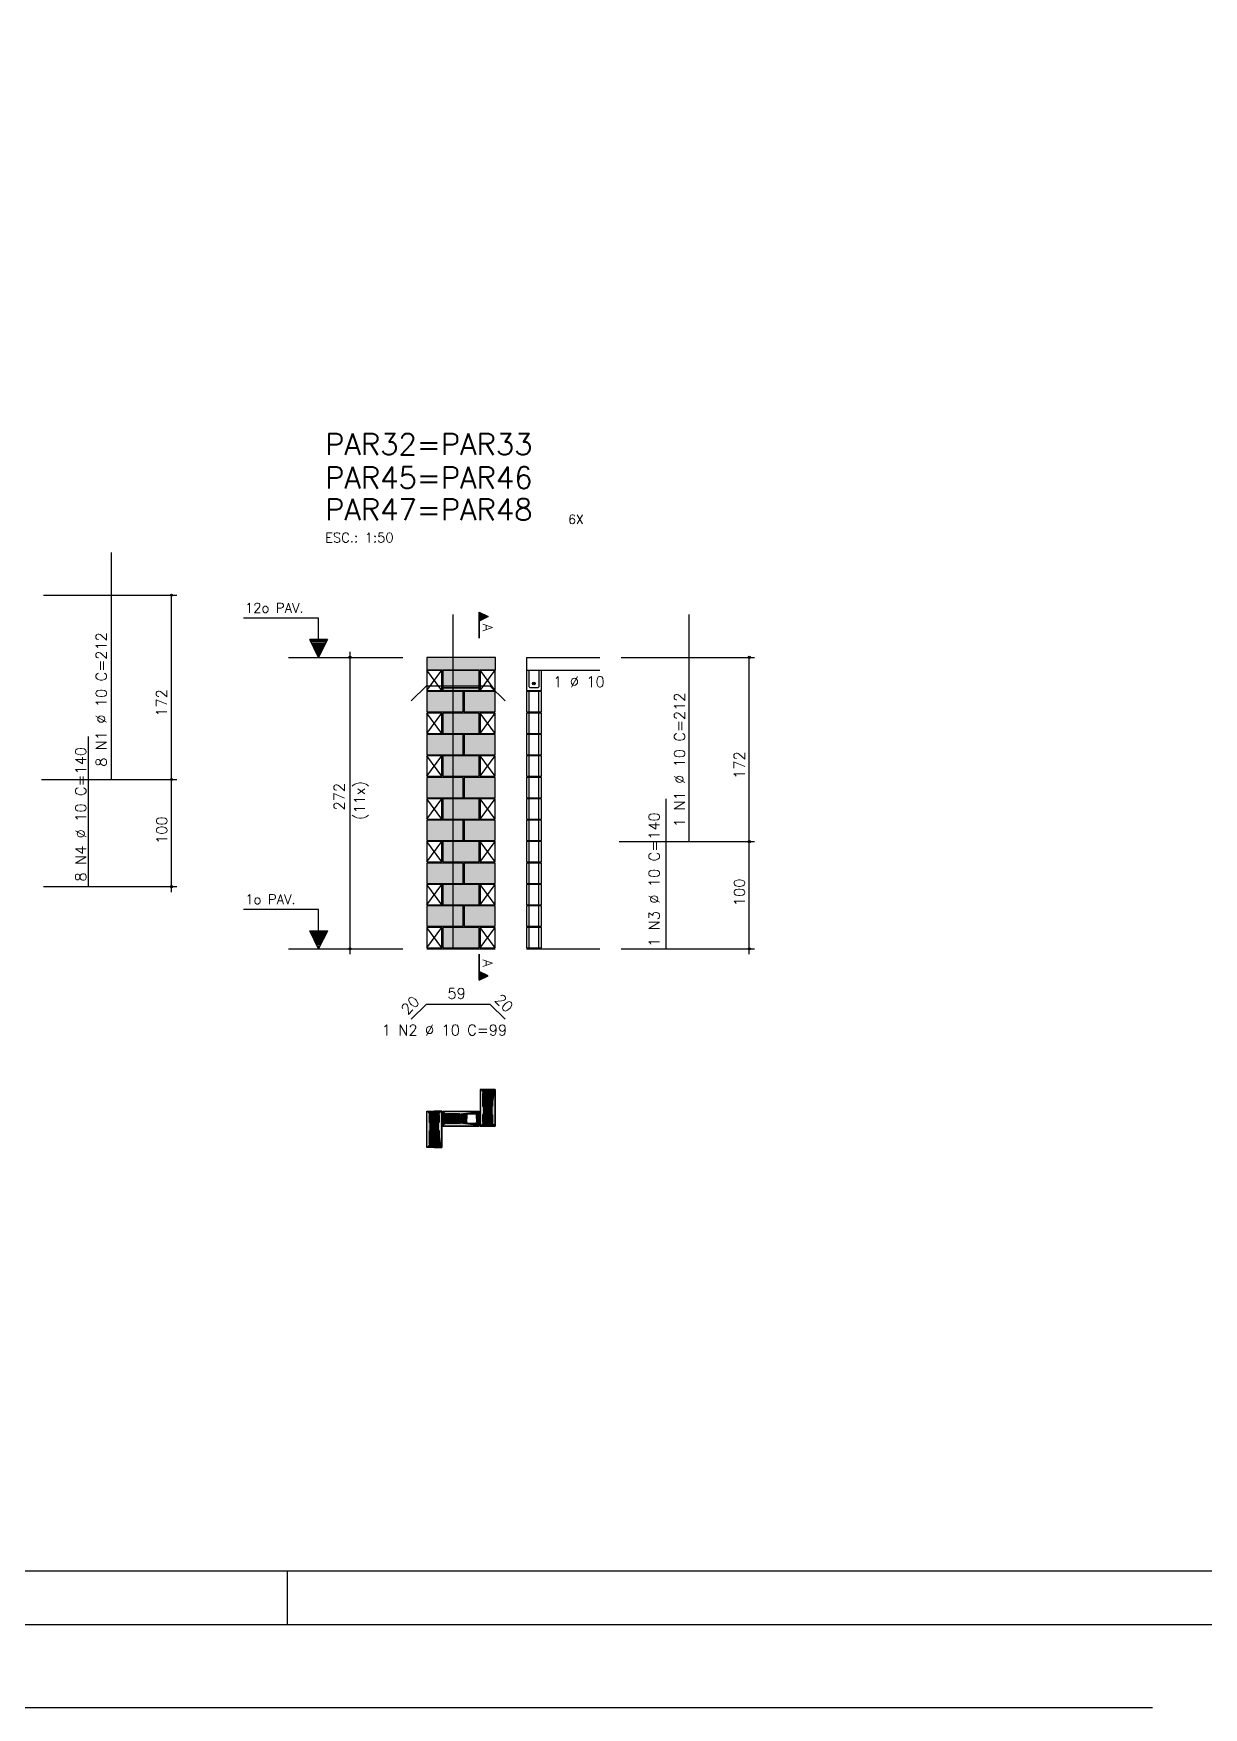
# Model space of a CAD drawing. Extents: x -2 to 121, y -2 to 61.
# Drawn here: x 77.16 to 99, y -1.55 to 29.7 of the extents above; entities that cross this region are included whole.
import ezdxf

# ---------------------------------------------------------------- set-up
doc = ezdxf.new("R2010")
doc.units = 0
doc.header["$MEASUREMENT"] = 0
doc.linetypes.add('HIDDEN', pattern=[0.375, 0.25, -0.125])
doc.layers.get('Defpoints').update_dxf_attribs({"linetype": 'CONTINUOUS'})
for name, color, linetype in [('ARQ_FOLHA', 7, 'CONTINUOUS'), ('PENA_01', 1, 'CONTINUOUS'), ('PENA_02', 2, 'CONTINUOUS'), ('PENA_03', 3, 'CONTINUOUS'), ('PENA_05', 5, 'CONTINUOUS'), ('PENA_06', 6, 'CONTINUOUS'), ('PENA_09', 254, 'CONTINUOUS'), ('PENA_11', 252, 'CONTINUOUS'), ('PENA_21', 100, 'CONTINUOUS'), ('PENA_27', 21, 'CONTINUOUS')]:
    doc.layers.add(name, color=color, linetype=linetype)
doc.styles.get("Standard").update_dxf_attribs({"font": 'ROMANS.SHX'})

msp = doc.modelspace()

# ---------------------------------------------------------------- linework, layer by layer
at = {"layer": 'ARQ_FOLHA', "color": 1}
msp.add_line((81.9, -0.002497), (81.9, 0.997503), dxfattribs=at)
for points in [[(0, -0.002497), (118.9, -0.002497), (118.9, 59.397503), (0, 59.397503)], [(2.5, 0.997503), (117.9, 0.997503), (117.9, 58.397503), (2.5, 58.397503)]]:
    msp.add_lwpolyline(points, close=True, dxfattribs=at)
at = {"layer": 'Defpoints', "color": 8, "linetype": 'HIDDEN', "ltscale": 100}
msp.add_lwpolyline([(-1.95, 60.947503), (-1.95, -1.552497), (120.85, -1.552497), (120.85, 60.947503)], close=True, dxfattribs=at)
at = {"layer": 'PENA_01', "linetype": 'Continuous'}
for p, q in [((81.92123, 18.051525), (84.052094, 18.051525)), ((84.799586, 17.481525), (85.479586, 17.481525)), ((81.92123, 12.611525), (84.052094, 12.611525))]:
    msp.add_line(p, q, dxfattribs=at)
for points in [[(85.729586, 9.672544), (85.729586, 9.912544), (85.709586, 9.932544), (85.569586, 9.932544), (85.549586, 9.912544), (85.549586, 9.672544), (85.569586, 9.652544), (85.709586, 9.652544), (85.729586, 9.672544)], [(84.729586, 9.512544), (84.729586, 9.372544), (84.709586, 9.352544), (84.569586, 9.352544), (84.549586, 9.372544), (84.549586, 9.512544), (84.569586, 9.532544), (84.709586, 9.532544), (84.729586, 9.512544)], [(85.109586, 9.352544), (84.869586, 9.352544), (84.849586, 9.372544), (84.849586, 9.512544), (84.869586, 9.532544), (85.109586, 9.532544), (85.129586, 9.512544), (85.129586, 9.372544), (85.109586, 9.352544)], [(85.409586, 9.352544), (85.269586, 9.352544), (85.249586, 9.372544), (85.249586, 9.512544), (85.269586, 9.532544), (85.409586, 9.532544), (85.429586, 9.512544), (85.429586, 9.372544), (85.409586, 9.352544)], [(85.729586, 9.372544), (85.729586, 9.512544), (85.709586, 9.532544), (85.569586, 9.532544), (85.549586, 9.512544), (85.549586, 9.372544), (85.569586, 9.352544), (85.709586, 9.352544), (85.729586, 9.372544)], [(84.729586, 9.212544), (84.729586, 8.972544), (84.709586, 8.952544), (84.569586, 8.952544), (84.549586, 8.972544), (84.549586, 9.212544), (84.569586, 9.232544), (84.709586, 9.232544), (84.729586, 9.212544)]]:
    msp.add_lwpolyline(points, dxfattribs=at)
at = {"layer": 'PENA_02', "linetype": 'Continuous'}
for p, q in [((84.779586, 17.811525), (84.499586, 17.811525)), ((84.499586, 17.811525), (84.499586, 17.431525)), ((84.779586, 17.431525), (84.779586, 17.811525)), ((85.779586, 17.811525), (85.499586, 17.811525)), ((85.499586, 17.811525), (85.499586, 17.431525)), ((85.779586, 17.431525), (85.779586, 17.811525)), ((84.499586, 17.431525), (84.779586, 17.431525)), ((85.499586, 17.431525), (85.779586, 17.431525)), ((84.779586, 17.011525), (84.499586, 17.011525)), ((84.499586, 17.011525), (84.499586, 16.631525)), ((84.779586, 16.631525), (84.779586, 17.011525)), ((85.779586, 17.011525), (85.499586, 17.011525)), ((85.499586, 17.011525), (85.499586, 16.631525)), ((85.779586, 16.631525), (85.779586, 17.011525)), ((84.499586, 16.631525), (84.779586, 16.631525)), ((85.499586, 16.631525), (85.779586, 16.631525)), ((84.779586, 16.211525), (84.499586, 16.211525)), ((84.499586, 16.211525), (84.499586, 15.831525)), ((84.779586, 15.831525), (84.779586, 16.211525)), ((85.779586, 16.211525), (85.499586, 16.211525)), ((85.499586, 16.211525), (85.499586, 15.831525)), ((85.779586, 15.831525), (85.779586, 16.211525)), ((84.499586, 15.831525), (84.779586, 15.831525)), ((85.499586, 15.831525), (85.779586, 15.831525)), ((84.779586, 15.411525), (84.499586, 15.411525)), ((84.499586, 15.411525), (84.499586, 15.031525)), ((84.779586, 15.031525), (84.779586, 15.411525)), ((85.779586, 15.411525), (85.499586, 15.411525)), ((85.499586, 15.411525), (85.499586, 15.031525)), ((85.779586, 15.031525), (85.779586, 15.411525)), ((84.499586, 15.031525), (84.779586, 15.031525)), ((85.499586, 15.031525), (85.779586, 15.031525)), ((84.779586, 14.611525), (84.499586, 14.611525)), ((84.499586, 14.611525), (84.499586, 14.231525)), ((84.779586, 14.231525), (84.779586, 14.611525)), ((85.779586, 14.611525), (85.499586, 14.611525)), ((85.499586, 14.611525), (85.499586, 14.231525)), ((85.779586, 14.231525), (85.779586, 14.611525)), ((84.499586, 14.231525), (84.779586, 14.231525)), ((85.499586, 14.231525), (85.779586, 14.231525)), ((84.779586, 13.811525), (84.499586, 13.811525)), ((84.499586, 13.811525), (84.499586, 13.431525)), ((84.779586, 13.431525), (84.779586, 13.811525)), ((85.779586, 13.811525), (85.499586, 13.811525)), ((85.499586, 13.811525), (85.499586, 13.431525)), ((85.779586, 13.431525), (85.779586, 13.811525)), ((84.499586, 13.431525), (84.779586, 13.431525)), ((85.499586, 13.431525), (85.779586, 13.431525)), ((84.779586, 13.011525), (84.499586, 13.011525)), ((84.499586, 13.011525), (84.499586, 12.631525)), ((84.779586, 12.631525), (84.779586, 13.011525)), ((85.779586, 13.011525), (85.499586, 13.011525)), ((85.499586, 13.011525), (85.499586, 12.631525)), ((85.779586, 12.631525), (85.779586, 13.011525)), ((84.499586, 12.631525), (84.779586, 12.631525)), ((84.499586, 12.611525), (85.779586, 12.611525)), ((85.499586, 12.631525), (85.779586, 12.631525))]:
    msp.add_line(p, q, dxfattribs=at)
for points in [[(84.499586, 17.811525), (85.781461, 17.811525), (85.781461, 18.051525), (84.499586, 18.051525), (84.499586, 17.811525)], [(84.799586, 17.431525), (85.479586, 17.431525), (85.479586, 17.811525), (84.799586, 17.811525), (84.799586, 17.431525)], [(84.499586, 17.031525), (85.179586, 17.031525), (85.179586, 17.411525), (84.499586, 17.411525), (84.499586, 17.031525)], [(85.199586, 17.031525), (85.779586, 17.031525), (85.779586, 17.411525), (85.199586, 17.411525), (85.199586, 17.031525)], [(84.799586, 16.631525), (85.479586, 16.631525), (85.479586, 17.011525), (84.799586, 17.011525), (84.799586, 16.631525)], [(84.499586, 16.231525), (85.179586, 16.231525), (85.179586, 16.611525), (84.499586, 16.611525), (84.499586, 16.231525)], [(85.199586, 16.231525), (85.779586, 16.231525), (85.779586, 16.611525), (85.199586, 16.611525), (85.199586, 16.231525)], [(84.799586, 15.831525), (85.479586, 15.831525), (85.479586, 16.211525), (84.799586, 16.211525), (84.799586, 15.831525)], [(84.499586, 15.431525), (85.179586, 15.431525), (85.179586, 15.811525), (84.499586, 15.811525), (84.499586, 15.431525)], [(85.199586, 15.431525), (85.779586, 15.431525), (85.779586, 15.811525), (85.199586, 15.811525), (85.199586, 15.431525)], [(84.799586, 15.031525), (85.479586, 15.031525), (85.479586, 15.411525), (84.799586, 15.411525), (84.799586, 15.031525)], [(84.499586, 14.631525), (85.179586, 14.631525), (85.179586, 15.011525), (84.499586, 15.011525), (84.499586, 14.631525)], [(85.199586, 14.631525), (85.779586, 14.631525), (85.779586, 15.011525), (85.199586, 15.011525), (85.199586, 14.631525)], [(84.799586, 14.231525), (85.479586, 14.231525), (85.479586, 14.611525), (84.799586, 14.611525), (84.799586, 14.231525)], [(84.499586, 13.831525), (85.179586, 13.831525), (85.179586, 14.211525), (84.499586, 14.211525), (84.499586, 13.831525)], [(85.199586, 13.831525), (85.779586, 13.831525), (85.779586, 14.211525), (85.199586, 14.211525), (85.199586, 13.831525)], [(84.799586, 13.431525), (85.479586, 13.431525), (85.479586, 13.811525), (84.799586, 13.811525), (84.799586, 13.431525)], [(84.499586, 13.031525), (85.179586, 13.031525), (85.179586, 13.411525), (84.499586, 13.411525), (84.499586, 13.031525)], [(85.199586, 13.031525), (85.779586, 13.031525), (85.779586, 13.411525), (85.199586, 13.411525), (85.199586, 13.031525)], [(84.799586, 12.631525), (85.479586, 12.631525), (85.479586, 13.011525), (84.799586, 13.011525), (84.799586, 12.631525)], [(85.779586, 9.302544), (85.779586, 9.982544), (85.499586, 9.982544), (85.499586, 9.302544), (85.779586, 9.302544)], [(84.779586, 9.582544), (84.779586, 8.902544), (84.499586, 8.902544), (84.499586, 9.582544), (84.779586, 9.582544)], [(85.479586, 9.302544), (84.799586, 9.302544), (84.799586, 9.582544), (85.479586, 9.582544), (85.479586, 9.302544)]]:
    msp.add_lwpolyline(points, dxfattribs=at)
for centre, radius in [((79.735011, 19.211325), 0.02), ((79.735011, 19.211325), 0.01), ((83.067376, 18.051525), 0.02), ((83.067376, 18.051525), 0.01), ((90.521456, 18.051525), 0.02), ((90.521456, 18.051525), 0.01), ((79.735011, 15.771325), 0.02), ((79.735011, 15.771325), 0.01), ((90.521456, 14.611525), 0.02), ((90.521456, 14.611525), 0.01), ((79.735011, 13.771325), 0.02), ((79.735011, 13.771325), 0.01), ((83.067376, 12.611525), 0.02), ((83.067376, 12.611525), 0.01), ((90.521456, 12.611525), 0.02), ((90.521456, 12.611525), 0.01)]:
    msp.add_circle(centre, radius, dxfattribs=at)
at = {"layer": 'PENA_03', "linetype": 'Continuous'}
for p, q in [((77.345695, 19.211325), (79.835011, 19.211325)), ((79.735011, 13.670793), (79.735011, 19.211325)), ((82.480229, 18.783391), (81.080229, 18.783391)), ((82.480229, 18.383391), (82.480229, 18.783391)), ((82.481629, 18.383391), (82.481629, 18.784791)), ((85.479586, 18.407882), (85.479586, 18.894264)), ((85.479586, 18.894264), (85.645519, 18.811298)), ((85.480281, 18.893136), (85.643958, 18.811298)), ((85.645519, 18.811298), (85.480281, 18.728679)), ((85.480282, 18.893136), (85.480282, 18.729459)), ((85.643958, 18.811298), (85.480282, 18.729459)), ((85.49235, 18.887882), (85.49235, 18.734713)), ((85.505114, 18.8815), (85.505114, 18.741095)), ((85.517878, 18.875118), (85.517878, 18.747477)), ((85.530642, 18.868736), (85.530642, 18.753859)), ((85.543406, 18.862354), (85.543406, 18.760241)), ((85.55617, 18.855972), (85.55617, 18.766623)), ((85.568934, 18.84959), (85.568934, 18.773005)), ((85.581698, 18.843208), (85.581698, 18.779387)), ((85.594462, 18.836826), (85.594462, 18.785769)), ((85.607226, 18.830444), (85.607226, 18.792151)), ((85.619991, 18.824062), (85.619991, 18.798533)), ((85.632755, 18.81768), (85.632755, 18.804916)), ((85.480282, 18.728679), (85.480282, 18.407882)), ((82.480929, 18.051525), (82.314996, 18.383391)), ((82.314996, 18.383391), (82.480229, 18.383391)), ((82.480929, 18.054647), (82.317252, 18.381999)), ((82.644605, 18.381999), (82.317252, 18.381999)), ((82.634098, 18.357863), (82.327759, 18.357863)), ((82.621334, 18.332335), (82.340524, 18.332335)), ((82.60857, 18.306807), (82.353288, 18.306807)), ((82.595805, 18.281279), (82.366052, 18.281279)), ((82.583041, 18.25575), (82.378816, 18.25575)), ((82.570277, 18.230222), (82.39158, 18.230222)), ((82.557513, 18.204694), (82.404344, 18.204694)), ((82.544749, 18.179166), (82.417108, 18.179166)), ((82.531985, 18.153638), (82.429872, 18.153638)), ((82.519221, 18.12811), (82.442636, 18.12811)), ((82.646862, 18.383391), (82.480929, 18.051525)), ((82.644605, 18.382), (82.480929, 18.054647)), ((82.481629, 18.383391), (82.646862, 18.383391)), ((83.067376, 12.510993), (83.067376, 18.151525)), ((82.506457, 18.102581), (82.4554, 18.102581)), ((82.493693, 18.077053), (82.468165, 18.077053)), ((86.361461, 18.051525), (86.361461, 17.431525)), ((86.361461, 18.051525), (87.73214, 18.051525)), ((88.13214, 18.051525), (90.621456, 18.051525)), ((90.521456, 12.510993), (90.521456, 18.051525)), ((84.499586, 17.431525), (84.779586, 17.811525)), ((84.779586, 17.431525), (84.499586, 17.811525)), ((85.499586, 17.431525), (85.779586, 17.811525)), ((85.779586, 17.431525), (85.499586, 17.811525)), ((86.361461, 17.811525), (87.73214, 17.811525)), ((86.411461, 17.031525), (86.411461, 17.411525)), ((86.591461, 17.031525), (86.591461, 17.411525)), ((84.499586, 16.631525), (84.779586, 17.011525)), ((84.779586, 16.631525), (84.499586, 17.011525)), ((85.499586, 16.631525), (85.779586, 17.011525)), ((85.779586, 16.631525), (85.499586, 17.011525)), ((86.411461, 16.631525), (86.411461, 17.011525)), ((86.591461, 16.631525), (86.591461, 17.011525)), ((86.411461, 16.231525), (86.411461, 16.611525)), ((86.591461, 16.231525), (86.591461, 16.611525)), ((84.499586, 15.831525), (84.779586, 16.211525)), ((84.779586, 15.831525), (84.499586, 16.211525)), ((85.499586, 15.831525), (85.779586, 16.211525)), ((85.779586, 15.831525), (85.499586, 16.211525)), ((86.411461, 15.831525), (86.411461, 16.211525)), ((86.591461, 15.831525), (86.591461, 16.211525)), ((77.303763, 15.771325), (79.835011, 15.771325)), ((86.411461, 15.431525), (86.411461, 15.811525)), ((86.591461, 15.431525), (86.591461, 15.811525)), ((84.499586, 15.031525), (84.779586, 15.411525)), ((84.779586, 15.031525), (84.499586, 15.411525)), ((85.499586, 15.031525), (85.779586, 15.411525)), ((85.779586, 15.031525), (85.499586, 15.411525)), ((86.411461, 15.031525), (86.411461, 15.411525)), ((86.591461, 15.031525), (86.591461, 15.411525)), ((86.411461, 14.631525), (86.411461, 15.011525)), ((86.591461, 14.631525), (86.591461, 15.011525)), ((84.499586, 14.231525), (84.779586, 14.611525)), ((84.779586, 14.231525), (84.499586, 14.611525)), ((85.499586, 14.231525), (85.779586, 14.611525)), ((85.779586, 14.231525), (85.499586, 14.611525)), ((86.411461, 14.231525), (86.411461, 14.611525)), ((86.591461, 14.231525), (86.591461, 14.611525)), ((88.090209, 14.611525), (90.621456, 14.611525)), ((86.411461, 13.831525), (86.411461, 14.211525)), ((86.591461, 13.831525), (86.591461, 14.211525)), ((77.345695, 13.771325), (79.835011, 13.771325)), ((84.499586, 13.431525), (84.779586, 13.811525)), ((84.779586, 13.431525), (84.499586, 13.811525)), ((85.499586, 13.431525), (85.779586, 13.811525)), ((85.779586, 13.431525), (85.499586, 13.811525)), ((86.411461, 13.431525), (86.411461, 13.811525)), ((86.591461, 13.431525), (86.591461, 13.811525)), ((82.480229, 13.343391), (81.080229, 13.343391)), ((82.480229, 12.943391), (82.480229, 13.343391)), ((82.481629, 12.943391), (82.481629, 13.344791)), ((86.411461, 13.031525), (86.411461, 13.411525)), ((86.591461, 13.031525), (86.591461, 13.411525)), ((82.480929, 12.611525), (82.314996, 12.943391)), ((82.314996, 12.943391), (82.480229, 12.943391)), ((82.480929, 12.614647), (82.317252, 12.941999)), ((82.644605, 12.941999), (82.317252, 12.941999)), ((82.634098, 12.917863), (82.327759, 12.917863)), ((82.621334, 12.892335), (82.340524, 12.892335)), ((82.60857, 12.866807), (82.353288, 12.866807)), ((82.595805, 12.841279), (82.366052, 12.841279)), ((82.583041, 12.81575), (82.378816, 12.81575)), ((82.646862, 12.943391), (82.480929, 12.611525)), ((82.644605, 12.942), (82.480929, 12.614647)), ((82.481629, 12.943391), (82.646862, 12.943391)), ((84.499586, 12.631525), (84.779586, 13.011525)), ((84.779586, 12.631525), (84.499586, 13.011525)), ((85.499586, 12.631525), (85.779586, 13.011525)), ((85.779586, 12.631525), (85.499586, 13.011525)), ((86.411461, 12.631525), (86.411461, 13.011525)), ((86.591461, 12.631525), (86.591461, 13.011525)), ((82.570277, 12.790222), (82.39158, 12.790222)), ((82.557513, 12.764694), (82.404344, 12.764694)), ((82.544749, 12.739166), (82.417108, 12.739166)), ((82.531985, 12.713638), (82.429872, 12.713638)), ((82.519221, 12.68811), (82.442636, 12.68811)), ((82.506457, 12.662581), (82.4554, 12.662581)), ((82.493693, 12.637053), (82.468165, 12.637053)), ((85.479586, 12.50949), (85.479586, 12.023108)), ((85.480282, 12.188693), (85.480282, 12.50949)), ((86.361461, 12.611525), (87.73214, 12.611525)), ((88.13214, 12.611525), (90.621456, 12.611525)), ((85.645519, 12.106074), (85.480281, 12.188693)), ((85.480282, 12.024236), (85.480282, 12.187913)), ((85.643958, 12.106074), (85.480282, 12.187913)), ((85.479586, 12.023108), (85.645519, 12.106074)), ((85.480281, 12.024236), (85.643958, 12.106074)), ((85.49235, 12.02949), (85.49235, 12.182659)), ((85.505114, 12.035872), (85.505114, 12.176277)), ((85.517878, 12.042254), (85.517878, 12.169895)), ((85.530642, 12.048636), (85.530642, 12.163513)), ((85.543406, 12.055018), (85.543406, 12.157131)), ((85.55617, 12.0614), (85.55617, 12.150749)), ((85.568934, 12.067782), (85.568934, 12.144367)), ((85.581698, 12.074164), (85.581698, 12.137985)), ((85.594462, 12.080546), (85.594462, 12.131603)), ((85.607226, 12.086928), (85.607226, 12.125221)), ((85.619991, 12.09331), (85.619991, 12.118839)), ((85.632755, 12.099692), (85.632755, 12.112456))]:
    msp.add_line(p, q, dxfattribs=at)
for points in [[(86.361461, 17.431525), (86.641461, 17.431525), (86.641461, 17.811525)], [(86.591461, 17.811525), (86.591461, 17.501525), (86.571461, 17.481525), (86.431461, 17.481525), (86.411461, 17.501525), (86.411461, 17.811525)], [(86.361461, 17.031525), (86.641461, 17.031525), (86.641461, 17.411525), (86.361461, 17.411525), (86.361461, 17.031525)], [(86.361461, 16.631525), (86.641461, 16.631525), (86.641461, 17.011525), (86.361461, 17.011525), (86.361461, 16.631525)], [(86.361461, 16.231525), (86.641461, 16.231525), (86.641461, 16.611525), (86.361461, 16.611525), (86.361461, 16.231525)], [(86.361461, 15.831525), (86.641461, 15.831525), (86.641461, 16.211525), (86.361461, 16.211525), (86.361461, 15.831525)], [(86.361461, 15.431525), (86.641461, 15.431525), (86.641461, 15.811525), (86.361461, 15.811525), (86.361461, 15.431525)], [(86.361461, 15.031525), (86.641461, 15.031525), (86.641461, 15.411525), (86.361461, 15.411525), (86.361461, 15.031525)], [(86.361461, 14.631525), (86.641461, 14.631525), (86.641461, 15.011525), (86.361461, 15.011525), (86.361461, 14.631525)], [(86.361461, 14.231525), (86.641461, 14.231525), (86.641461, 14.611525), (86.361461, 14.611525), (86.361461, 14.231525)], [(86.361461, 13.831525), (86.641461, 13.831525), (86.641461, 14.211525), (86.361461, 14.211525), (86.361461, 13.831525)], [(86.361461, 13.431525), (86.641461, 13.431525), (86.641461, 13.811525), (86.361461, 13.811525), (86.361461, 13.431525)], [(86.361461, 13.031525), (86.641461, 13.031525), (86.641461, 13.411525), (86.361461, 13.411525), (86.361461, 13.031525)], [(86.361461, 12.631525), (86.641461, 12.631525), (86.641461, 13.011525), (86.361461, 13.011525), (86.361461, 12.631525)], [(85.709586, 9.932544), (85.729586, 9.912544), (85.729586, 9.672544), (85.709586, 9.652544), (85.569586, 9.652544), (85.549586, 9.672544), (85.549586, 9.912544), (85.569586, 9.932544), (85.709586, 9.932544)], [(84.549586, 9.512544), (84.569586, 9.532544), (84.709586, 9.532544), (84.729586, 9.512544), (84.729586, 9.372544), (84.709586, 9.352544), (84.569586, 9.352544), (84.549586, 9.372544), (84.549586, 9.512544)], [(84.849586, 9.512544), (84.869586, 9.532544), (85.109586, 9.532544), (85.129586, 9.512544), (85.129586, 9.372544), (85.109586, 9.352544), (84.869586, 9.352544), (84.849586, 9.372544), (84.849586, 9.512544)], [(85.549586, 9.512544), (85.569586, 9.532544), (85.709586, 9.532544), (85.729586, 9.512544), (85.729586, 9.372544), (85.709586, 9.352544), (85.569586, 9.352544), (85.549586, 9.372544), (85.549586, 9.512544)], [(84.709586, 9.232544), (84.729586, 9.212544), (84.729586, 8.972544), (84.709586, 8.952544), (84.569586, 8.952544), (84.549586, 8.972544), (84.549586, 9.212544), (84.569586, 9.232544), (84.709586, 9.232544)]]:
    msp.add_lwpolyline(points, dxfattribs=at)
for centre, radius in [((86.50101, 17.562515), 0.025), ((85.639586, 9.792544), 0.04), ((84.639586, 9.442544), 0.04), ((84.989586, 9.442544), 0.04), ((85.639586, 9.442544), 0.04), ((84.639586, 9.092544), 0.04)]:
    msp.add_circle(centre, radius, dxfattribs=at)
for points in [[(86.52601, 17.562515), (86.48851, 17.584166), (86.477517, 17.571066)], [(86.52601, 17.562515), (86.477517, 17.571066), (86.477517, 17.553965)], [(86.52601, 17.562515), (86.477517, 17.553965), (86.48851, 17.540865)], [(86.52601, 17.562515), (86.505351, 17.587135), (86.48851, 17.584166)], [(86.52601, 17.562515), (86.48851, 17.540865), (86.505351, 17.537895)], [(86.52601, 17.562515), (86.520161, 17.578585), (86.505351, 17.587135)], [(86.52601, 17.562515), (86.505351, 17.537895), (86.520161, 17.546445)], [(86.52601, 17.562515), (86.520161, 17.546445), (86.52601, 17.562515)], [(85.679586, 9.792544), (85.619586, 9.827185), (85.601998, 9.806225)], [(85.679586, 9.792544), (85.601998, 9.806225), (85.601998, 9.778864)], [(85.679586, 9.792544), (85.601998, 9.778864), (85.619586, 9.757903)], [(85.679586, 9.792544), (85.646532, 9.831937), (85.619586, 9.827185)], [(85.679586, 9.792544), (85.619586, 9.757903), (85.646532, 9.753152)], [(85.679586, 9.792544), (85.670228, 9.818256), (85.646532, 9.831937)], [(85.679586, 9.792544), (85.646532, 9.753152), (85.670228, 9.766833)], [(85.679586, 9.792544), (85.670228, 9.766833), (85.679586, 9.792544)], [(84.679586, 9.442544), (84.619586, 9.477185), (84.601998, 9.456225)], [(84.679586, 9.442544), (84.601998, 9.456225), (84.601998, 9.428864)], [(84.679586, 9.442544), (84.601998, 9.428864), (84.619586, 9.407903)], [(84.679586, 9.442544), (84.646532, 9.481937), (84.619586, 9.477185)], [(84.679586, 9.442544), (84.619586, 9.407903), (84.646532, 9.403152)], [(84.679586, 9.442544), (84.670228, 9.468256), (84.646532, 9.481937)], [(84.679586, 9.442544), (84.646532, 9.403152), (84.670228, 9.416833)], [(84.679586, 9.442544), (84.670228, 9.416833), (84.679586, 9.442544)], [(85.029586, 9.442544), (84.969586, 9.477185), (84.951998, 9.456225)], [(85.029586, 9.442544), (84.951998, 9.456225), (84.951998, 9.428864)], [(85.029586, 9.442544), (84.951998, 9.428864), (84.969586, 9.407903)], [(85.029586, 9.442544), (84.996532, 9.481937), (84.969586, 9.477185)], [(85.029586, 9.442544), (84.969586, 9.407903), (84.996532, 9.403152)], [(85.029586, 9.442544), (85.020228, 9.468256), (84.996532, 9.481937)], [(85.029586, 9.442544), (84.996532, 9.403152), (85.020228, 9.416833)], [(85.029586, 9.442544), (85.020228, 9.416833), (85.029586, 9.442544)], [(85.679586, 9.442544), (85.619586, 9.477185), (85.601998, 9.456225)], [(85.679586, 9.442544), (85.601998, 9.456225), (85.601998, 9.428864)], [(85.679586, 9.442544), (85.601998, 9.428864), (85.619586, 9.407903)], [(85.679586, 9.442544), (85.646532, 9.481937), (85.619586, 9.477185)], [(85.679586, 9.442544), (85.619586, 9.407903), (85.646532, 9.403152)], [(85.679586, 9.442544), (85.670228, 9.468256), (85.646532, 9.481937)], [(85.679586, 9.442544), (85.646532, 9.403152), (85.670228, 9.416833)], [(85.679586, 9.442544), (85.670228, 9.416833), (85.679586, 9.442544)], [(84.679586, 9.092544), (84.619586, 9.127185), (84.601998, 9.106225)], [(84.679586, 9.092544), (84.601998, 9.106225), (84.601998, 9.078864)], [(84.679586, 9.092544), (84.601998, 9.078864), (84.619586, 9.057903)], [(84.679586, 9.092544), (84.646532, 9.131937), (84.619586, 9.127185)], [(84.679586, 9.092544), (84.619586, 9.057903), (84.646532, 9.053152)], [(84.679586, 9.092544), (84.670228, 9.118256), (84.646532, 9.131937)], [(84.679586, 9.092544), (84.646532, 9.053152), (84.670228, 9.066833)], [(84.679586, 9.092544), (84.670228, 9.066833), (84.679586, 9.092544)]]:
    msp.add_solid(points, dxfattribs=at)
at = {"layer": 'PENA_05', "linetype": 'Continuous'}
for p, q in [((78.61126, 15.768403), (78.61126, 20.008403)), ((89.397706, 14.608603), (89.397706, 18.851525)), ((84.209817, 17.238691), (84.492659, 17.521533)), ((84.492659, 17.521533), (85.679416, 17.521585)), ((85.679416, 17.521585), (85.962259, 17.238742)), ((78.185336, 13.771325), (78.185336, 16.571325)), ((88.971782, 12.611525), (88.971782, 15.411525)), ((84.209817, 11.294752), (84.492659, 11.577595)), ((84.492659, 11.577595), (85.679416, 11.577646)), ((85.679416, 11.577646), (85.962259, 11.294803))]:
    msp.add_line(p, q, dxfattribs=at)
msp.add_lwpolyline([(84.989586, 18.851525), (84.989586, 12.611525)], dxfattribs=at)
at = {"layer": 'PENA_09', "linetype": 'Continuous'}
msp.add_lwpolyline([(84.799586, 17.481525), (85.479586, 17.481525), (85.479586, 17.811525), (84.799586, 17.811525), (84.799586, 17.481525)], dxfattribs=at)
for points in [[(84.799586, 17.481525), (85.479586, 17.481525), (85.479586, 17.811525)], [(84.799586, 17.481525), (85.479586, 17.811525), (84.799586, 17.811525)], [(84.799586, 17.481525), (84.799586, 17.811525), (84.799586, 17.481525)]]:
    msp.add_solid(points, dxfattribs=at)
at = {"layer": 'PENA_11', "linetype": 'Continuous'}
for points in [[(84.499586, 17.811525), (85.781461, 17.811525), (85.781461, 18.051525)], [(84.499586, 17.811525), (85.781461, 18.051525), (84.499586, 18.051525)], [(84.499586, 17.811525), (84.499586, 18.051525), (84.499586, 17.811525)], [(85.709586, 9.932544), (85.569586, 9.652544), (85.549586, 9.672544)], [(85.709586, 9.932544), (85.549586, 9.672544), (85.549586, 9.912544)], [(85.709586, 9.932544), (85.549586, 9.912544), (85.569586, 9.932544)], [(85.709586, 9.932544), (85.709586, 9.652544), (85.569586, 9.652544)], [(85.709586, 9.932544), (85.569586, 9.932544), (85.709586, 9.932544)], [(85.709586, 9.932544), (85.729586, 9.912544), (85.729586, 9.672544)], [(85.709586, 9.932544), (85.729586, 9.672544), (85.709586, 9.652544)], [(84.549586, 9.512544), (84.569586, 9.532544), (84.709586, 9.532544)], [(84.549586, 9.512544), (84.709586, 9.532544), (84.729586, 9.512544)], [(84.549586, 9.512544), (84.729586, 9.512544), (84.729586, 9.372544)], [(84.549586, 9.512544), (84.729586, 9.372544), (84.709586, 9.352544)], [(84.549586, 9.512544), (84.709586, 9.352544), (84.569586, 9.352544)], [(84.549586, 9.512544), (84.569586, 9.352544), (84.549586, 9.372544)], [(84.549586, 9.512544), (84.549586, 9.372544), (84.549586, 9.512544)], [(84.849586, 9.512544), (84.869586, 9.532544), (85.109586, 9.532544)], [(84.849586, 9.512544), (85.109586, 9.532544), (85.129586, 9.512544)], [(84.849586, 9.512544), (85.129586, 9.512544), (85.129586, 9.372544)], [(84.849586, 9.512544), (85.129586, 9.372544), (85.109586, 9.352544)], [(84.849586, 9.512544), (85.109586, 9.352544), (84.869586, 9.352544)], [(84.849586, 9.512544), (84.869586, 9.352544), (84.849586, 9.372544)], [(84.849586, 9.512544), (84.849586, 9.372544), (84.849586, 9.512544)], [(85.549586, 9.512544), (85.569586, 9.532544), (85.709586, 9.532544)], [(85.549586, 9.512544), (85.709586, 9.532544), (85.729586, 9.512544)], [(85.549586, 9.512544), (85.729586, 9.512544), (85.729586, 9.372544)], [(85.549586, 9.512544), (85.729586, 9.372544), (85.709586, 9.352544)], [(85.549586, 9.512544), (85.709586, 9.352544), (85.569586, 9.352544)], [(85.549586, 9.512544), (85.569586, 9.352544), (85.549586, 9.372544)], [(85.549586, 9.512544), (85.549586, 9.372544), (85.549586, 9.512544)], [(84.709586, 9.232544), (84.569586, 8.952544), (84.549586, 8.972544)], [(84.709586, 9.232544), (84.549586, 8.972544), (84.549586, 9.212544)], [(84.709586, 9.232544), (84.549586, 9.212544), (84.569586, 9.232544)], [(84.709586, 9.232544), (84.709586, 8.952544), (84.569586, 8.952544)], [(84.709586, 9.232544), (84.569586, 9.232544), (84.709586, 9.232544)], [(84.709586, 9.232544), (84.729586, 9.212544), (84.729586, 8.972544)], [(84.709586, 9.232544), (84.729586, 8.972544), (84.709586, 8.952544)]]:
    msp.add_solid(points, dxfattribs=at)
at = {"layer": 'PENA_21', "linetype": 'Continuous'}
for points in [[(84.499586, 17.031525), (85.179586, 17.031525), (85.179586, 17.411525), (84.499586, 17.411525), (84.499586, 17.031525)], [(84.799586, 17.431525), (85.479586, 17.431525), (85.479586, 17.481525), (84.799586, 17.481525), (84.799586, 17.431525)], [(84.799586, 16.631525), (85.479586, 16.631525), (85.479586, 17.011525), (84.799586, 17.011525), (84.799586, 16.631525)], [(84.499586, 16.231525), (85.179586, 16.231525), (85.179586, 16.611525), (84.499586, 16.611525), (84.499586, 16.231525)], [(84.799586, 15.831525), (85.479586, 15.831525), (85.479586, 16.211525), (84.799586, 16.211525), (84.799586, 15.831525)], [(84.499586, 15.431525), (85.179586, 15.431525), (85.179586, 15.811525), (84.499586, 15.811525), (84.499586, 15.431525)], [(84.799586, 15.031525), (85.479586, 15.031525), (85.479586, 15.411525), (84.799586, 15.411525), (84.799586, 15.031525)], [(84.499586, 14.631525), (85.179586, 14.631525), (85.179586, 15.011525), (84.499586, 15.011525), (84.499586, 14.631525)], [(84.799586, 14.231525), (85.479586, 14.231525), (85.479586, 14.611525), (84.799586, 14.611525), (84.799586, 14.231525)], [(84.499586, 13.831525), (85.179586, 13.831525), (85.179586, 14.211525), (84.499586, 14.211525), (84.499586, 13.831525)], [(84.799586, 13.431525), (85.479586, 13.431525), (85.479586, 13.811525), (84.799586, 13.811525), (84.799586, 13.431525)], [(84.499586, 13.031525), (85.179586, 13.031525), (85.179586, 13.411525), (84.499586, 13.411525), (84.499586, 13.031525)], [(84.799586, 12.631525), (85.479586, 12.631525), (85.479586, 13.011525), (84.799586, 13.011525), (84.799586, 12.631525)], [(85.639586, 9.302544), (85.639586, 9.352544), (85.569586, 9.352544), (85.549586, 9.372544), (85.549586, 9.512544), (85.569586, 9.532544), (85.639586, 9.532544), (85.639586, 9.652544), (85.569586, 9.652544), (85.549586, 9.672544), (85.549586, 9.912544), (85.569586, 9.932544), (85.639586, 9.932544), (85.639586, 9.982544), (85.499586, 9.982544), (85.499586, 9.302544), (85.639586, 9.302544)], [(85.639586, 9.302544), (85.639586, 9.352544), (85.709586, 9.352544), (85.729586, 9.372544), (85.729586, 9.512544), (85.709586, 9.532544), (85.639586, 9.532544), (85.639586, 9.652544), (85.709586, 9.652544), (85.729586, 9.672544), (85.729586, 9.912544), (85.709586, 9.932544), (85.639586, 9.932544), (85.639586, 9.982544), (85.779586, 9.982544), (85.779586, 9.302544), (85.639586, 9.302544)], [(84.639586, 9.582544), (84.639586, 9.532544), (84.569586, 9.532544), (84.549586, 9.512544), (84.549586, 9.372544), (84.569586, 9.352544), (84.639586, 9.352544), (84.639586, 9.232544), (84.569586, 9.232544), (84.549586, 9.212544), (84.549586, 8.972544), (84.569586, 8.952544), (84.639586, 8.952544), (84.639586, 8.902544), (84.499586, 8.902544), (84.499586, 9.582544), (84.639586, 9.582544)], [(84.639586, 9.582544), (84.639586, 9.532544), (84.709586, 9.532544), (84.729586, 9.512544), (84.729586, 9.372544), (84.709586, 9.352544), (84.639586, 9.352544), (84.639586, 9.232544), (84.709586, 9.232544), (84.729586, 9.212544), (84.729586, 8.972544), (84.709586, 8.952544), (84.639586, 8.952544), (84.639586, 8.902544), (84.779586, 8.902544), (84.779586, 9.582544), (84.639586, 9.582544)], [(85.479586, 9.442544), (85.429586, 9.442544), (85.429586, 9.512544), (85.409586, 9.532544), (85.269586, 9.532544), (85.249586, 9.512544), (85.249586, 9.442544), (85.129586, 9.442544), (85.129586, 9.512544), (85.109586, 9.532544), (84.869586, 9.532544), (84.849586, 9.512544), (84.849586, 9.442544), (84.799586, 9.442544), (84.799586, 9.582544), (85.479586, 9.582544), (85.479586, 9.442544)], [(85.479586, 9.442544), (85.429586, 9.442544), (85.429586, 9.372544), (85.409586, 9.352544), (85.269586, 9.352544), (85.249586, 9.372544), (85.249586, 9.442544), (85.129586, 9.442544), (85.129586, 9.372544), (85.109586, 9.352544), (84.869586, 9.352544), (84.849586, 9.372544), (84.849586, 9.442544), (84.799586, 9.442544), (84.799586, 9.302544), (85.479586, 9.302544), (85.479586, 9.442544)]]:
    msp.add_lwpolyline(points, dxfattribs=at)
for points in [[(84.499586, 17.031525), (85.179586, 17.031525), (85.179586, 17.411525)], [(84.499586, 17.031525), (85.179586, 17.411525), (84.499586, 17.411525)], [(84.499586, 17.031525), (84.499586, 17.411525), (84.499586, 17.031525)], [(84.799586, 17.431525), (85.479586, 17.431525), (85.479586, 17.481525)], [(84.799586, 17.431525), (85.479586, 17.481525), (84.799586, 17.481525)], [(84.799586, 17.431525), (84.799586, 17.481525), (84.799586, 17.431525)], [(84.799586, 16.631525), (85.479586, 16.631525), (85.479586, 17.011525)], [(84.799586, 16.631525), (85.479586, 17.011525), (84.799586, 17.011525)], [(84.799586, 16.631525), (84.799586, 17.011525), (84.799586, 16.631525)], [(84.499586, 16.231525), (85.179586, 16.231525), (85.179586, 16.611525)], [(84.499586, 16.231525), (85.179586, 16.611525), (84.499586, 16.611525)], [(84.499586, 16.231525), (84.499586, 16.611525), (84.499586, 16.231525)], [(84.799586, 15.831525), (85.479586, 15.831525), (85.479586, 16.211525)], [(84.799586, 15.831525), (85.479586, 16.211525), (84.799586, 16.211525)], [(84.799586, 15.831525), (84.799586, 16.211525), (84.799586, 15.831525)], [(84.499586, 15.431525), (85.179586, 15.431525), (85.179586, 15.811525)], [(84.499586, 15.431525), (85.179586, 15.811525), (84.499586, 15.811525)], [(84.499586, 15.431525), (84.499586, 15.811525), (84.499586, 15.431525)], [(84.799586, 15.031525), (85.479586, 15.031525), (85.479586, 15.411525)], [(84.799586, 15.031525), (85.479586, 15.411525), (84.799586, 15.411525)], [(84.799586, 15.031525), (84.799586, 15.411525), (84.799586, 15.031525)], [(84.499586, 14.631525), (85.179586, 14.631525), (85.179586, 15.011525)], [(84.499586, 14.631525), (85.179586, 15.011525), (84.499586, 15.011525)], [(84.499586, 14.631525), (84.499586, 15.011525), (84.499586, 14.631525)], [(84.799586, 14.231525), (85.479586, 14.231525), (85.479586, 14.611525)], [(84.799586, 14.231525), (85.479586, 14.611525), (84.799586, 14.611525)], [(84.799586, 14.231525), (84.799586, 14.611525), (84.799586, 14.231525)], [(84.499586, 13.831525), (85.179586, 13.831525), (85.179586, 14.211525)], [(84.499586, 13.831525), (85.179586, 14.211525), (84.499586, 14.211525)], [(84.499586, 13.831525), (84.499586, 14.211525), (84.499586, 13.831525)], [(84.799586, 13.431525), (85.479586, 13.431525), (85.479586, 13.811525)], [(84.799586, 13.431525), (85.479586, 13.811525), (84.799586, 13.811525)], [(84.799586, 13.431525), (84.799586, 13.811525), (84.799586, 13.431525)], [(84.499586, 13.031525), (85.179586, 13.031525), (85.179586, 13.411525)], [(84.499586, 13.031525), (85.179586, 13.411525), (84.499586, 13.411525)], [(84.499586, 13.031525), (84.499586, 13.411525), (84.499586, 13.031525)], [(84.799586, 12.631525), (85.479586, 12.631525), (85.479586, 13.011525)], [(84.799586, 12.631525), (85.479586, 13.011525), (84.799586, 13.011525)], [(84.799586, 12.631525), (84.799586, 13.011525), (84.799586, 12.631525)], [(85.639586, 9.982544), (85.499586, 9.982544), (85.569586, 9.932544)], [(85.569586, 9.932544), (85.499586, 9.982544), (85.549586, 9.912544)], [(85.499586, 9.982544), (85.549586, 9.372544), (85.549586, 9.912544)], [(85.499586, 9.302544), (85.549586, 9.372544), (85.499586, 9.982544)], [(85.549586, 9.912544), (85.549586, 9.372544), (85.549586, 9.512544)], [(85.549586, 9.912544), (85.549586, 9.672544), (85.549586, 9.512544)], [(85.639586, 9.932544), (85.639586, 9.982544), (85.569586, 9.932544)], [(85.709586, 9.932544), (85.639586, 9.932544), (85.779586, 9.982544)], [(85.639586, 9.932544), (85.639586, 9.982544), (85.779586, 9.982544)], [(85.729586, 9.912544), (85.709586, 9.932544), (85.779586, 9.982544)], [(85.729586, 9.672544), (85.779586, 9.982544), (85.729586, 9.512544)], [(85.729586, 9.512544), (85.779586, 9.982544), (85.729586, 9.372544)], [(85.779586, 9.982544), (85.779586, 9.302544), (85.729586, 9.372544)], [(85.729586, 9.672544), (85.729586, 9.912544), (85.779586, 9.982544)], [(84.569586, 9.532544), (84.549586, 9.512544), (84.499586, 9.582544)], [(84.569586, 9.532544), (84.499586, 9.582544), (84.639586, 9.582544)], [(84.499586, 9.582544), (84.549586, 9.512544), (84.499586, 8.902544)], [(84.499586, 8.902544), (84.549586, 9.512544), (84.549586, 8.972544)], [(84.549586, 8.972544), (84.549586, 9.512544), (84.549586, 9.372544)], [(84.569586, 9.532544), (84.639586, 9.582544), (84.639586, 9.532544)], [(84.779586, 9.582544), (84.639586, 9.582544), (84.709586, 9.532544)], [(84.709586, 9.532544), (84.639586, 9.582544), (84.639586, 9.532544)], [(84.729586, 9.512544), (84.779586, 9.582544), (84.709586, 9.532544)], [(84.779586, 8.902544), (84.779586, 9.582544), (84.729586, 9.512544)], [(84.729586, 9.372544), (84.779586, 8.902544), (84.729586, 9.512544)], [(85.479586, 9.582544), (84.869586, 9.532544), (84.799586, 9.582544)], [(84.869586, 9.532544), (84.849586, 9.512544), (84.799586, 9.582544)], [(84.799586, 9.582544), (84.849586, 9.512544), (84.799586, 9.442544)], [(84.849586, 9.512544), (84.849586, 9.442544), (84.799586, 9.442544)], [(84.799586, 9.302544), (84.849586, 9.372544), (84.799586, 9.442544)], [(84.849586, 9.372544), (84.849586, 9.442544), (84.799586, 9.442544)], [(85.109586, 9.532544), (84.869586, 9.532544), (85.479586, 9.582544)], [(85.129586, 9.512544), (85.109586, 9.532544), (85.479586, 9.582544)], [(85.479586, 9.582544), (85.269586, 9.532544), (85.129586, 9.512544)], [(85.129586, 9.442544), (85.129586, 9.512544), (85.269586, 9.532544)], [(85.129586, 9.442544), (85.269586, 9.532544), (85.249586, 9.512544)], [(85.129586, 9.442544), (85.249586, 9.512544), (85.249586, 9.442544)], [(85.129586, 9.442544), (85.129586, 9.372544), (85.269586, 9.352544)], [(85.129586, 9.442544), (85.269586, 9.352544), (85.249586, 9.372544)], [(85.129586, 9.442544), (85.249586, 9.372544), (85.249586, 9.442544)], [(85.479586, 9.582544), (85.409586, 9.532544), (85.269586, 9.532544)], [(85.479586, 9.582544), (85.429586, 9.512544), (85.409586, 9.532544)], [(85.479586, 9.582544), (85.479586, 9.442544), (85.429586, 9.442544)], [(85.479586, 9.582544), (85.429586, 9.442544), (85.429586, 9.512544)], [(85.479586, 9.302544), (85.479586, 9.442544), (85.429586, 9.442544)], [(85.479586, 9.302544), (85.429586, 9.442544), (85.429586, 9.372544)], [(85.569586, 9.532544), (85.549586, 9.672544), (85.549586, 9.512544)], [(85.569586, 9.532544), (85.569586, 9.652544), (85.549586, 9.672544)], [(85.639586, 9.532544), (85.569586, 9.652544), (85.569586, 9.532544)], [(85.639586, 9.532544), (85.639586, 9.652544), (85.569586, 9.652544)], [(85.639586, 9.532544), (85.709586, 9.652544), (85.709586, 9.532544)], [(85.639586, 9.532544), (85.639586, 9.652544), (85.709586, 9.652544)], [(85.709586, 9.652544), (85.729586, 9.672544), (85.709586, 9.532544)], [(85.709586, 9.532544), (85.729586, 9.672544), (85.729586, 9.512544)], [(84.549586, 8.972544), (84.549586, 9.212544), (84.549586, 9.372544)], [(84.569586, 9.352544), (84.549586, 9.212544), (84.549586, 9.372544)], [(84.569586, 9.352544), (84.569586, 9.232544), (84.549586, 9.212544)], [(84.639586, 9.352544), (84.569586, 9.232544), (84.569586, 9.352544)], [(84.639586, 9.352544), (84.639586, 9.232544), (84.569586, 9.232544)], [(84.639586, 9.352544), (84.709586, 9.232544), (84.709586, 9.352544)], [(84.639586, 9.352544), (84.639586, 9.232544), (84.709586, 9.232544)], [(84.709586, 9.352544), (84.729586, 9.212544), (84.729586, 9.372544)], [(84.709586, 9.232544), (84.729586, 9.212544), (84.709586, 9.352544)], [(84.729586, 9.212544), (84.779586, 8.902544), (84.729586, 9.372544)], [(84.729586, 9.212544), (84.729586, 8.972544), (84.779586, 8.902544)], [(84.869586, 9.352544), (84.849586, 9.372544), (84.799586, 9.302544)], [(85.479586, 9.302544), (84.869586, 9.352544), (84.799586, 9.302544)], [(85.109586, 9.352544), (84.869586, 9.352544), (85.479586, 9.302544)], [(85.129586, 9.372544), (85.109586, 9.352544), (85.479586, 9.302544)], [(85.479586, 9.302544), (85.269586, 9.352544), (85.129586, 9.372544)], [(85.479586, 9.302544), (85.409586, 9.352544), (85.269586, 9.352544)], [(85.479586, 9.302544), (85.429586, 9.372544), (85.409586, 9.352544)], [(85.569586, 9.352544), (85.549586, 9.372544), (85.499586, 9.302544)], [(85.569586, 9.352544), (85.499586, 9.302544), (85.639586, 9.302544)], [(85.569586, 9.352544), (85.639586, 9.302544), (85.639586, 9.352544)], [(85.779586, 9.302544), (85.639586, 9.302544), (85.709586, 9.352544)], [(85.709586, 9.352544), (85.639586, 9.302544), (85.639586, 9.352544)], [(85.729586, 9.372544), (85.779586, 9.302544), (85.709586, 9.352544)], [(84.569586, 8.952544), (84.499586, 8.902544), (84.549586, 8.972544)], [(84.639586, 8.902544), (84.499586, 8.902544), (84.569586, 8.952544)], [(84.639586, 8.952544), (84.639586, 8.902544), (84.569586, 8.952544)], [(84.709586, 8.952544), (84.639586, 8.952544), (84.779586, 8.902544)], [(84.639586, 8.952544), (84.639586, 8.902544), (84.779586, 8.902544)], [(84.729586, 8.972544), (84.709586, 8.952544), (84.779586, 8.902544)]]:
    msp.add_solid(points, dxfattribs=at)
at = {"layer": 'PENA_27', "linetype": 'Continuous'}
for points in [[(85.199586, 17.031525), (85.779586, 17.031525), (85.779586, 17.411525), (85.199586, 17.411525), (85.199586, 17.031525)], [(85.199586, 16.231525), (85.779586, 16.231525), (85.779586, 16.611525), (85.199586, 16.611525), (85.199586, 16.231525)], [(85.199586, 15.431525), (85.779586, 15.431525), (85.779586, 15.811525), (85.199586, 15.811525), (85.199586, 15.431525)], [(85.199586, 14.631525), (85.779586, 14.631525), (85.779586, 15.011525), (85.199586, 15.011525), (85.199586, 14.631525)], [(85.199586, 13.831525), (85.779586, 13.831525), (85.779586, 14.211525), (85.199586, 14.211525), (85.199586, 13.831525)], [(85.199586, 13.031525), (85.779586, 13.031525), (85.779586, 13.411525), (85.199586, 13.411525), (85.199586, 13.031525)]]:
    msp.add_lwpolyline(points, dxfattribs=at)
for points in [[(85.199586, 17.031525), (85.779586, 17.031525), (85.779586, 17.411525)], [(85.199586, 17.031525), (85.779586, 17.411525), (85.199586, 17.411525)], [(85.199586, 17.031525), (85.199586, 17.411525), (85.199586, 17.031525)], [(85.199586, 16.231525), (85.779586, 16.231525), (85.779586, 16.611525)], [(85.199586, 16.231525), (85.779586, 16.611525), (85.199586, 16.611525)], [(85.199586, 16.231525), (85.199586, 16.611525), (85.199586, 16.231525)], [(85.199586, 15.431525), (85.779586, 15.431525), (85.779586, 15.811525)], [(85.199586, 15.431525), (85.779586, 15.811525), (85.199586, 15.811525)], [(85.199586, 15.431525), (85.199586, 15.811525), (85.199586, 15.431525)], [(85.199586, 14.631525), (85.779586, 14.631525), (85.779586, 15.011525)], [(85.199586, 14.631525), (85.779586, 15.011525), (85.199586, 15.011525)], [(85.199586, 14.631525), (85.199586, 15.011525), (85.199586, 14.631525)], [(85.199586, 13.831525), (85.779586, 13.831525), (85.779586, 14.211525)], [(85.199586, 13.831525), (85.779586, 14.211525), (85.199586, 14.211525)], [(85.199586, 13.831525), (85.199586, 14.211525), (85.199586, 13.831525)], [(85.199586, 13.031525), (85.779586, 13.031525), (85.779586, 13.411525)], [(85.199586, 13.031525), (85.779586, 13.411525), (85.199586, 13.411525)], [(85.199586, 13.031525), (85.199586, 13.411525), (85.199586, 13.031525)]]:
    msp.add_solid(points, dxfattribs=at)

# ---------------------------------------------------------------- texts
at = {"layer": 'PENA_02', "linetype": 'Continuous'}
msp.add_text('6X', height=0.17, dxfattribs=at).set_placement((87.140313, 20.542358))
at = {"layer": 'PENA_03', "linetype": 'Continuous'}
for s, height, p in [('ESC.: 1:50', 0.18, (82.601177, 20.197388)), ('12o PAV.', 0.18, (81.105935, 18.885264)), ('1 %%c 10', 0.2, (86.86228, 17.495224)), ('1o PAV.', 0.18, (81.110501, 13.445264)), ('1 N2 %%c 10 C=99', 0.2, (83.660757, 10.993285))]:
    msp.add_text(s, height=height, dxfattribs=at).set_placement(p)
for s, height, rotation, p in [('8 N1 %%c 10 C=212', 0.2, 90, (78.52318, 16.008314)), ('A', 0.18, 270, (85.546615, 18.675865)), ('172', 0.2, 90, (79.649617, 16.943131)), ('1 N1 %%c 10 C=212', 0.2, 90, (89.319753, 14.882492)), ('8 N4 %%c 10 C=140', 0.2, 90, (78.140773, 13.866834)), ('172', 0.2, 90, (90.436063, 15.783331)), ('272', 0.2, 90, (82.965072, 15.192923)), ('(11x)', 0.2, 90, (83.346833, 15.012752)), ('100', 0.2, 90, (79.651232, 14.567572)), ('1 N3 %%c 10 C=140', 0.2, 90, (88.846025, 12.647088)), ('100', 0.2, 90, (90.437678, 13.407772)), ('A', 0.18, 270, (85.546615, 12.412936)), ('59', 0.2, 0.002481, (84.886033, 11.677612)), ('20', 0.2, 45, (84.139106, 11.365463)), ('20', 0.2, 315, (85.750127, 11.648357))]:
    msp.add_text(s, height=height, rotation=rotation, dxfattribs=at).set_placement(p)
at = {"layer": 'PENA_06', "linetype": 'Continuous'}
for s, p in [('PAR32=PAR33', (82.601177, 21.829697)), ('PAR45=PAR46', (82.601177, 21.206118)), ('PAR47=PAR48', (82.601177, 20.612235))]:
    msp.add_text(s, height=0.4, dxfattribs=at).set_placement(p)

doc.saveas('drawing.dxf')
